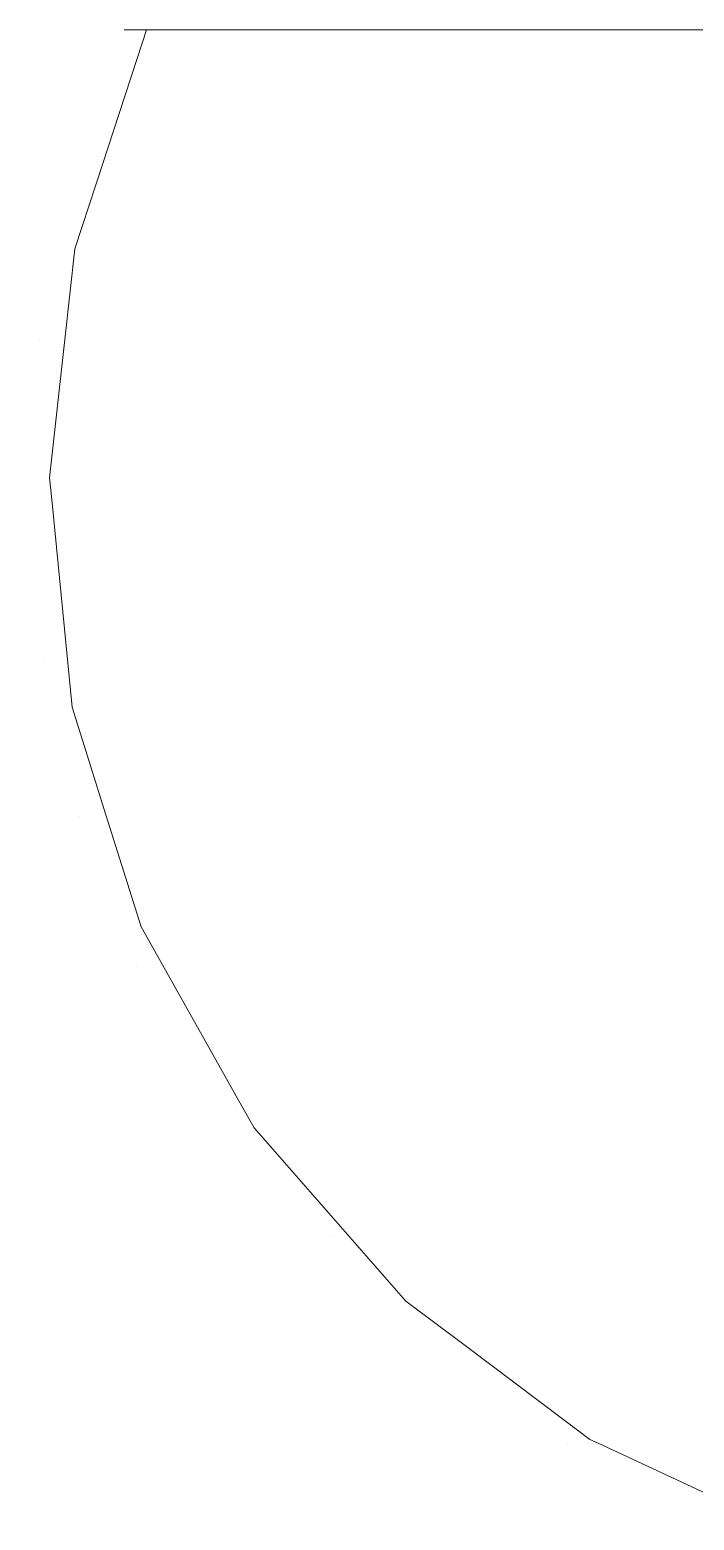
# Model space of a CAD drawing. Header units: millimetres. Extents: x 21.5 to 33.8, y 9 to 19.5.
# Drawn here: x 21.52 to 25.91, y 9.67 to 19.5 of the extents above; entities that cross this region are included whole.
import ezdxf

# ---------------------------------------------------------------- set-up
doc = ezdxf.new("R2010")
doc.units = ezdxf.units.MM
doc.header["$LTSCALE"] = 50
doc.layers.add('None', color=7, linetype='Continuous', lineweight=5)

msp = doc.modelspace()

# ---------------------------------------------------------------- linework, layer by layer
at = {"layer": 'None', "color": 7, "linetype": 'Continuous', "lineweight": 5, "transparency": 33554687}
for points, invisible_edges in [([(21.752, 17.4559, 14.25), (21.6517, 16.5444, 14.25), (21.6656, 16.4018, 14.25), (33.75, 19.5, 14.25)], 12), ([(33.75, 19.5, 14.25), (21.6656, 16.4018, 14.25), (21.769, 15.3456, 14.25)], 9), ([(21.9606, 18.4901, 14.25), (21.818, 18.0555, 14.25), (21.752, 17.4559, 14.25), (33.75, 19.5, 14.25)], 12), ([(21.769, 15.3456, 14.25), (21.7998, 15.0314, 14.25), (22.0235, 14.3203, 14.25), (33.75, 19.5, 14.25)], 12), ([(22.1445, 19.5, 13.2518), (21.7908, 18.4999, 13.2776), (21.9606, 18.4901, 14.25)], 11), ([(21.9445, 18.4999, 11.1783), (21.7908, 18.4999, 12.2224), (22.1445, 19.5, 12.2482), (22.2906, 19.5, 11.2554)], 11), ([(21.7908, 18.4999, 12.2224), (21.7908, 18.4999, 13.2776), (22.1445, 19.5, 13.2518), (22.1445, 19.5, 12.2482)], 11), ([(22.2485, 18.4999, 10.1678), (21.9445, 18.4999, 11.1783), (22.2906, 19.5, 11.2554), (22.5797, 19.5, 10.2944)], 11), ([(21.9606, 18.4901, 14.25), (22.2647, 19.4175, 14.25), (22.1445, 19.5, 13.2518)], 10), ([(33.75, 19.5, 14.25), (22.2647, 19.4175, 14.25), (21.9606, 18.4901, 14.25)], 9), ([(33.75, 19.5, 14.25), (22.0235, 14.3203, 14.25), (22.256, 13.5813, 14.25), (22.2652, 13.565, 14.25)], 9), ([(22.2647, 19.4175, 14.25), (22.2906, 19.5, 14.2446), (22.1445, 19.5, 13.2518)], 9), ([(22.5797, 19.5, 10.2944), (22.2906, 19.5, 11.2554), (22.1445, 19.5, 12.2482), (33.397, 19.5, 7.4664)], 12), ([(22.1445, 19.5, 12.2482), (22.1445, 19.5, 13.2518), (22.2906, 19.5, 14.2446), (33.397, 19.5, 7.4664)], 12), ([(22.6964, 18.4999, 9.2123), (22.2485, 18.4999, 10.1678), (22.5797, 19.5, 10.2944), (23.0057, 19.5, 9.3858)], 11), ([(22.2918, 19.5, 14.25), (22.2906, 19.5, 14.2446), (22.2647, 19.4175, 14.25)], 2), ([(33.75, 19.5, 14.25), (22.2918, 19.5, 14.25), (22.2647, 19.4175, 14.25)], 8), ([(22.2652, 13.565, 14.25), (22.3974, 13.3299, 14.25), (33.75, 19.5, 14.25)], 10), ([(22.2906, 19.5, 14.2446), (33.75, 19.5, 14.25), (33.75, 19.5, 7.7813), (33.397, 19.5, 7.4664)], 9), ([(22.2906, 19.5, 14.2446), (22.2918, 19.5, 14.25), (33.75, 19.5, 14.25)], 8), ([(22.3974, 13.3299, 14.25), (22.9205, 12.399, 14.25), (33.75, 19.5, 14.25)], 10), ([(33.397, 19.5, 7.4664), (23.0057, 19.5, 9.3858), (22.5797, 19.5, 10.2944)], 9), ([(23.2787, 18.4999, 8.3322), (22.6964, 18.4999, 9.2123), (23.0057, 19.5, 9.3858), (23.5594, 19.5, 8.5489)], 11), ([(33.75, 19.5, 14.25), (22.9205, 12.399, 14.25), (23.0009, 12.2561, 14.25), (23.6017, 11.5701, 14.25)], 9), ([(23.0057, 19.5, 9.3858), (30.7386, 19.5, 6.0996), (29.7518, 19.5, 5.9174), (28.749, 19.5, 5.8807)], 9), ([(23.0057, 19.5, 9.3858), (25.857, 19.5, 6.6368), (25.0004, 19.5, 7.1596)], 9), ([(23.0057, 19.5, 9.3858), (31.6884, 19.5, 6.4237), (30.7386, 19.5, 6.0996)], 9), ([(23.0057, 19.5, 9.3858), (27.7515, 19.5, 5.9905), (26.7806, 19.5, 6.2443), (25.857, 19.5, 6.6368)], 9), ([(23.0057, 19.5, 9.3858), (33.397, 19.5, 7.4664), (32.5809, 19.5, 6.8825), (31.6884, 19.5, 6.4237)], 9), ([(28.749, 19.5, 5.8807), (27.7515, 19.5, 5.9905), (23.0057, 19.5, 9.3858)], 10), ([(25.0004, 19.5, 7.1596), (24.229, 19.5, 7.8015), (23.5594, 19.5, 8.5489), (23.0057, 19.5, 9.3858)], 8), ([(23.9829, 18.4999, 7.5462), (23.2787, 18.4999, 8.3322), (23.5594, 19.5, 8.5489), (24.229, 19.5, 7.8015)], 11), ([(23.6017, 11.5701, 14.25), (24.0025, 11.1125, 14.25), (24.3852, 10.825, 14.25), (33.75, 19.5, 14.25)], 12), ([(24.7941, 18.4999, 6.8712), (23.9829, 18.4999, 7.5462), (24.229, 19.5, 7.8015), (25.0004, 19.5, 7.1596)], 11), ([(24.3852, 10.825, 14.25), (25.0461, 10.3286, 14.25), (33.75, 19.5, 14.25)], 10), ([(25.6949, 18.4999, 6.3214), (24.7941, 18.4999, 6.8712), (25.0004, 19.5, 7.1596), (25.857, 19.5, 6.6368)], 11), ([(25.0461, 10.3286, 14.25), (25.218, 10.1995, 14.25), (25.271, 10.1747, 14.25), (33.75, 19.5, 14.25)], 12), ([(33.75, 19.5, 14.25), (25.271, 10.1747, 14.25), (26.2504, 9.7172, 14.25)], 9), ([(26.6661, 18.4999, 5.9087), (25.6949, 18.4999, 6.3214), (25.857, 19.5, 6.6368), (26.7806, 19.5, 6.2443)], 11), ([(21.818, 18.0555, 14.25), (21.7908, 18.4999, 13.2776), (21.5815, 17.4598, 13.293)], 11), ([(21.7396, 17.4598, 11.1327), (21.5815, 17.4598, 12.207), (21.7908, 18.4999, 12.2224), (21.9445, 18.4999, 11.1783)], 15), ([(21.5815, 17.4598, 12.207), (21.5815, 17.4598, 13.293), (21.7908, 18.4999, 13.2776), (21.7908, 18.4999, 12.2224)], 15), ([(22.0525, 17.4598, 10.0928), (21.7396, 17.4598, 11.1327), (21.9445, 18.4999, 11.1783), (22.2485, 18.4999, 10.1678)], 15), ([(21.818, 18.0555, 14.25), (21.9606, 18.4901, 14.25), (21.7908, 18.4999, 13.2776)], 10), ([(22.5134, 17.4598, 9.1095), (22.0525, 17.4598, 10.0928), (22.2485, 18.4999, 10.1678), (22.6964, 18.4999, 9.2123)], 15), ([(23.1126, 17.4598, 8.2039), (22.5134, 17.4598, 9.1095), (22.6964, 18.4999, 9.2123), (23.2787, 18.4999, 8.3322)], 15), ([(23.8372, 17.4598, 7.3951), (23.1126, 17.4598, 8.2039), (23.2787, 18.4999, 8.3322), (23.9829, 18.4999, 7.5462)], 15), ([(24.6719, 17.4598, 6.7005), (23.8372, 17.4598, 7.3951), (23.9829, 18.4999, 7.5462), (24.7941, 18.4999, 6.8712)], 15), ([(25.5989, 17.4598, 6.1348), (24.6719, 17.4598, 6.7005), (24.7941, 18.4999, 6.8712), (25.6949, 18.4999, 6.3214)], 15), ([(26.5983, 17.4598, 5.7101), (25.5989, 17.4598, 6.1348), (25.6949, 18.4999, 6.3214), (26.6661, 18.4999, 5.9087)], 15), ([(21.5815, 17.4598, 13.293), (21.752, 17.4559, 14.25), (21.818, 18.0555, 14.25)], 9), ([(21.5815, 17.4598, 13.293), (21.5207, 16.4005, 13.2974), (21.6517, 16.5444, 14.25)], 11), ([(21.6801, 16.4005, 11.1194), (21.5207, 16.4005, 12.2026), (21.5815, 17.4598, 12.207), (21.7396, 17.4598, 11.1327)], 15), ([(21.5207, 16.4005, 12.2026), (21.5207, 16.4005, 13.2974), (21.5815, 17.4598, 13.293), (21.5815, 17.4598, 12.207)], 15), ([(21.6517, 16.5444, 14.25), (21.752, 17.4559, 14.25), (21.5815, 17.4598, 13.293)], 10), ([(21.9955, 16.4005, 10.071), (21.6801, 16.4005, 11.1194), (21.7396, 17.4598, 11.1327), (22.0525, 17.4598, 10.0928)], 15), ([(22.4602, 16.4005, 9.0797), (21.9955, 16.4005, 10.071), (22.0525, 17.4598, 10.0928), (22.5134, 17.4598, 9.1095)], 15), ([(23.0643, 16.4005, 8.1666), (22.4602, 16.4005, 9.0797), (22.5134, 17.4598, 9.1095), (23.1126, 17.4598, 8.2039)], 15), ([(23.7949, 16.4005, 7.3512), (23.0643, 16.4005, 8.1666), (23.1126, 17.4598, 8.2039), (23.8372, 17.4598, 7.3951)], 15), ([(24.6364, 16.4005, 6.6509), (23.7949, 16.4005, 7.3512), (23.8372, 17.4598, 7.3951), (24.6719, 17.4598, 6.7005)], 15), ([(25.571, 16.4005, 6.0805), (24.6364, 16.4005, 6.6509), (24.6719, 17.4598, 6.7005), (25.5989, 17.4598, 6.1348)], 15), ([(26.5786, 16.4005, 5.6523), (25.571, 16.4005, 6.0805), (25.5989, 17.4598, 6.1348), (26.5983, 17.4598, 5.7101)], 15), ([(21.5207, 16.4005, 13.2974), (21.6656, 16.4018, 14.25), (21.6517, 16.5444, 14.25)], 9), ([(21.6656, 16.4018, 14.25), (21.5207, 16.4005, 13.2974), (21.6095, 15.3432, 13.2909)], 11), ([(21.767, 15.3432, 11.1388), (21.6095, 15.3432, 12.2091), (21.5207, 16.4005, 12.2026), (21.6801, 16.4005, 11.1194)], 15), ([(21.6095, 15.3432, 12.2091), (21.6095, 15.3432, 13.2909), (21.5207, 16.4005, 13.2974), (21.5207, 16.4005, 12.2026)], 15), ([(21.6095, 15.3432, 13.2909), (21.769, 15.3456, 14.25), (21.6656, 16.4018, 14.25)], 9), ([(22.0787, 15.3432, 10.1028), (21.767, 15.3432, 11.1388), (21.6801, 16.4005, 11.1194), (21.9955, 16.4005, 10.071)], 15), ([(22.5379, 15.3432, 9.1233), (22.0787, 15.3432, 10.1028), (21.9955, 16.4005, 10.071), (22.4602, 16.4005, 9.0797)], 15), ([(23.1348, 15.3432, 8.221), (22.5379, 15.3432, 9.1233), (22.4602, 16.4005, 9.0797), (23.0643, 16.4005, 8.1666)], 15), ([(23.8567, 15.3432, 7.4153), (23.1348, 15.3432, 8.221), (23.0643, 16.4005, 8.1666), (23.7949, 16.4005, 7.3512)], 15), ([(24.6883, 15.3432, 6.7233), (23.8567, 15.3432, 7.4153), (23.7949, 16.4005, 7.3512), (24.6364, 16.4005, 6.6509)], 15), ([(25.6117, 15.3432, 6.1598), (24.6883, 15.3432, 6.7233), (24.6364, 16.4005, 6.6509), (25.571, 16.4005, 6.0805)], 15), ([(26.6074, 15.3432, 5.7366), (25.6117, 15.3432, 6.1598), (25.571, 16.4005, 6.0805), (26.5786, 16.4005, 5.6523)], 15), ([(21.7998, 15.0314, 14.25), (21.769, 15.3456, 14.25), (21.6095, 15.3432, 13.2909)], 10), ([(21.7998, 15.0314, 14.25), (21.6095, 15.3432, 13.2909), (21.8463, 14.309, 13.2736)], 11), ([(21.9988, 14.309, 11.1904), (21.8463, 14.309, 12.2264), (21.6095, 15.3432, 12.2091), (21.767, 15.3432, 11.1388)], 15), ([(21.8463, 14.309, 12.2264), (21.8463, 14.309, 13.2736), (21.6095, 15.3432, 13.2909), (21.6095, 15.3432, 12.2091)], 15), ([(22.3004, 14.309, 10.1876), (21.9988, 14.309, 11.1904), (21.767, 15.3432, 11.1388), (22.0787, 15.3432, 10.1028)], 15), ([(22.7449, 14.309, 9.2395), (22.3004, 14.309, 10.1876), (22.0787, 15.3432, 10.1028), (22.5379, 15.3432, 9.1233)], 15), ([(23.3227, 14.309, 8.3661), (22.7449, 14.309, 9.2395), (22.5379, 15.3432, 9.1233), (23.1348, 15.3432, 8.221)], 15), ([(24.0215, 14.309, 7.5862), (23.3227, 14.309, 8.3661), (23.1348, 15.3432, 8.221), (23.8567, 15.3432, 7.4153)], 15), ([(24.8264, 14.309, 6.9164), (24.0215, 14.309, 7.5862), (23.8567, 15.3432, 7.4153), (24.6883, 15.3432, 6.7233)], 15), ([(25.7203, 14.309, 6.3709), (24.8264, 14.309, 6.9164), (24.6883, 15.3432, 6.7233), (25.6117, 15.3432, 6.1598)], 15), ([(26.684, 14.309, 5.9613), (25.7203, 14.309, 6.3709), (25.6117, 15.3432, 6.1598), (26.6074, 15.3432, 5.7366)], 15), ([(21.8463, 14.309, 13.2736), (22.0235, 14.3203, 14.25), (21.7998, 15.0314, 14.25)], 9), ([(22.256, 13.5813, 14.25), (22.0235, 14.3203, 14.25), (21.8463, 14.309, 13.2736)], 10), ([(21.8463, 14.309, 13.2736), (22.2263, 13.3187, 13.2458), (22.256, 13.5813, 14.25)], 11), ([(22.3706, 13.3187, 11.2732), (22.2263, 13.3187, 12.2542), (21.8463, 14.309, 12.2264), (21.9988, 14.309, 11.1904)], 15), ([(22.2263, 13.3187, 12.2542), (22.2263, 13.3187, 13.2458), (21.8463, 14.309, 13.2736), (21.8463, 14.309, 12.2264)], 15), ([(22.6563, 13.3187, 10.3237), (22.3706, 13.3187, 11.2732), (21.9988, 14.309, 11.1904), (22.3004, 14.309, 10.1876)], 15), ([(23.0772, 13.3187, 9.4259), (22.6563, 13.3187, 10.3237), (22.3004, 14.309, 10.1876), (22.7449, 14.309, 9.2395)], 15), ([(23.6243, 13.3187, 8.599), (23.0772, 13.3187, 9.4259), (22.7449, 14.309, 9.2395), (23.3227, 14.309, 8.3661)], 15), ([(24.2859, 13.3187, 7.8605), (23.6243, 13.3187, 8.599), (23.3227, 14.309, 8.3661), (24.0215, 14.309, 7.5862)], 15), ([(25.0481, 13.3187, 7.2262), (24.2859, 13.3187, 7.8605), (24.0215, 14.309, 7.5862), (24.8264, 14.309, 6.9164)], 15), ([(25.8945, 13.3187, 6.7097), (25.0481, 13.3187, 7.2262), (24.8264, 14.309, 6.9164), (25.7203, 14.309, 6.3709)], 15), ([(26.807, 13.3187, 6.3219), (25.8945, 13.3187, 6.7097), (25.7203, 14.309, 6.3709), (26.684, 14.309, 5.9613)], 15), ([(22.2263, 13.3187, 13.2458), (22.3908, 13.3292, 14.215), (22.2652, 13.565, 14.25), (22.256, 13.5813, 14.25)], 11), ([(22.2652, 13.565, 14.25), (22.3908, 13.3292, 14.215), (22.3974, 13.3299, 14.25)], 3), ([(22.8752, 12.3921, 14.1144), (22.3908, 13.3292, 14.215), (22.2263, 13.3187, 13.2458)], 11), ([(22.8752, 12.3921, 11.3856), (22.7418, 12.3921, 12.292), (22.2263, 13.3187, 12.2542), (22.3706, 13.3187, 11.2732)], 15), ([(22.7418, 12.3921, 12.292), (22.7418, 12.3921, 13.208), (22.2263, 13.3187, 13.2458), (22.2263, 13.3187, 12.2542)], 15), ([(22.2263, 13.3187, 13.2458), (22.7418, 12.3921, 13.208), (22.8752, 12.3921, 14.1144)], 11), ([(23.1391, 12.3921, 10.5084), (22.8752, 12.3921, 11.3856), (22.3706, 13.3187, 11.2732), (22.6563, 13.3187, 10.3237)], 15), ([(22.3974, 13.3299, 14.25), (22.3908, 13.3292, 14.215), (22.8752, 12.3921, 14.1144)], 11), ([(22.8752, 12.3921, 14.1144), (22.9205, 12.399, 14.25), (22.3974, 13.3299, 14.25)], 9), ([(23.5279, 12.3921, 9.6789), (23.1391, 12.3921, 10.5084), (22.6563, 13.3187, 10.3237), (23.0772, 13.3187, 9.4259)], 15), ([(24.0334, 12.3921, 8.9149), (23.5279, 12.3921, 9.6789), (23.0772, 13.3187, 9.4259), (23.6243, 13.3187, 8.599)], 15), ([(24.6447, 12.3921, 8.2326), (24.0334, 12.3921, 8.9149), (23.6243, 13.3187, 8.599), (24.2859, 13.3187, 7.8605)], 15), ([(25.3489, 12.3921, 7.6466), (24.6447, 12.3921, 8.2326), (24.2859, 13.3187, 7.8605), (25.0481, 13.3187, 7.2262)], 15), ([(26.1308, 12.3921, 7.1694), (25.3489, 12.3921, 7.6466), (25.0481, 13.3187, 7.2262), (25.8945, 13.3187, 6.7097)], 15), ([(26.9739, 12.3921, 6.8111), (26.1308, 12.3921, 7.1694), (25.8945, 13.3187, 6.7097), (26.807, 13.3187, 6.3219)], 15), ([(23.5023, 11.5477, 11.5253), (23.3826, 11.5477, 12.3389), (22.7418, 12.3921, 12.292), (22.8752, 12.3921, 11.3856)], 15), ([(23.3826, 11.5477, 12.3389), (23.3826, 11.5477, 13.1611), (22.7418, 12.3921, 13.208), (22.7418, 12.3921, 12.292)], 15), ([(23.3826, 11.5477, 13.1611), (23.5023, 11.5477, 13.9747), (22.8752, 12.3921, 14.1144), (22.7418, 12.3921, 13.208)], 15), ([(23.0009, 12.2561, 14.25), (22.9205, 12.399, 14.25), (22.8752, 12.3921, 14.1144)], 10), ([(23.0009, 12.2561, 14.25), (22.8752, 12.3921, 14.1144), (23.5023, 11.5477, 13.9747)], 11), ([(23.7392, 11.5477, 10.7379), (23.5023, 11.5477, 11.5253), (22.8752, 12.3921, 11.3856), (23.1391, 12.3921, 10.5084)], 15), ([(24.0882, 11.5477, 9.9934), (23.7392, 11.5477, 10.7379), (23.1391, 12.3921, 10.5084), (23.5279, 12.3921, 9.6789)], 15), ([(24.5419, 11.5477, 9.3076), (24.0882, 11.5477, 9.9934), (23.5279, 12.3921, 9.6789), (24.0334, 12.3921, 8.9149)], 15), ([(25.0907, 11.5477, 8.6952), (24.5419, 11.5477, 9.3076), (24.0334, 12.3921, 8.9149), (24.6447, 12.3921, 8.2326)], 15), ([(25.7227, 11.5477, 8.1692), (25.0907, 11.5477, 8.6952), (24.6447, 12.3921, 8.2326), (25.3489, 12.3921, 7.6466)], 15), ([(26.4246, 11.5477, 7.7408), (25.7227, 11.5477, 8.1692), (25.3489, 12.3921, 7.6466), (26.1308, 12.3921, 7.1694)], 15), ([(23.5023, 11.5477, 13.9747), (23.6017, 11.5701, 14.25), (23.0009, 12.2561, 14.25)], 9), ([(24.2395, 10.8024, 11.6896), (24.1358, 10.8024, 12.394), (23.3826, 11.5477, 12.3389), (23.5023, 11.5477, 11.5253)], 15), ([(24.1358, 10.8024, 12.394), (24.1358, 10.8024, 13.106), (23.3826, 11.5477, 13.1611), (23.3826, 11.5477, 12.3389)], 15), ([(24.1358, 10.8024, 13.106), (24.2395, 10.8024, 13.8104), (23.5023, 11.5477, 13.9747), (23.3826, 11.5477, 13.1611)], 15), ([(24.0025, 11.1125, 14.25), (23.6017, 11.5701, 14.25), (23.5023, 11.5477, 13.9747)], 10), ([(23.5023, 11.5477, 13.9747), (24.2395, 10.8024, 13.8104), (24.0025, 11.1125, 14.25)], 11), ([(24.4446, 10.8024, 11.0077), (24.2395, 10.8024, 11.6896), (23.5023, 11.5477, 11.5253), (23.7392, 11.5477, 10.7379)], 15), ([(24.7468, 10.8024, 10.363), (24.4446, 10.8024, 11.0077), (23.7392, 11.5477, 10.7379), (24.0882, 11.5477, 9.9934)], 15), ([(25.1397, 10.8024, 9.7692), (24.7468, 10.8024, 10.363), (24.0882, 11.5477, 9.9934), (24.5419, 11.5477, 9.3076)], 15), ([(25.6149, 10.8024, 9.2389), (25.1397, 10.8024, 9.7692), (24.5419, 11.5477, 9.3076), (25.0907, 11.5477, 8.6952)], 15), ([(26.1622, 10.8024, 8.7834), (25.6149, 10.8024, 9.2389), (25.0907, 11.5477, 8.6952), (25.7227, 11.5477, 8.1692)], 15), ([(26.7699, 10.8024, 8.4125), (26.1622, 10.8024, 8.7834), (25.7227, 11.5477, 8.1692), (26.4246, 11.5477, 7.7408)], 15), ([(24.2395, 10.8024, 13.8104), (24.3852, 10.825, 14.25), (24.0025, 11.1125, 14.25)], 9), ([(24.3852, 10.825, 14.25), (24.2395, 10.8024, 13.8104), (25.072, 10.1711, 13.625)], 11), ([(25.072, 10.1711, 13.625), (25.0461, 10.3286, 14.25), (24.3852, 10.825, 14.25)], 9), ([(25.072, 10.1711, 11.875), (24.9864, 10.1711, 12.4562), (24.1358, 10.8024, 12.394), (24.2395, 10.8024, 11.6896)], 15), ([(24.9864, 10.1711, 12.4562), (24.9864, 10.1711, 13.0438), (24.1358, 10.8024, 13.106), (24.1358, 10.8024, 12.394)], 15), ([(24.9864, 10.1711, 13.0438), (25.072, 10.1711, 13.625), (24.2395, 10.8024, 13.8104), (24.1358, 10.8024, 13.106)], 15), ([(25.2412, 10.1711, 11.3124), (25.072, 10.1711, 11.875), (24.2395, 10.8024, 11.6896), (24.4446, 10.8024, 11.0077)], 15), ([(25.4906, 10.1711, 10.7804), (25.2412, 10.1711, 11.3124), (24.4446, 10.8024, 11.0077), (24.7468, 10.8024, 10.363)], 15), ([(25.8148, 10.1711, 10.2904), (25.4906, 10.1711, 10.7804), (24.7468, 10.8024, 10.363), (25.1397, 10.8024, 9.7692)], 15), ([(26.2068, 10.1711, 9.8529), (25.8148, 10.1711, 10.2904), (25.1397, 10.8024, 9.7692), (25.6149, 10.8024, 9.2389)], 15), ([(26.6584, 10.1711, 9.4771), (26.2068, 10.1711, 9.8529), (25.6149, 10.8024, 9.2389), (26.1622, 10.8024, 8.7834)], 15), ([(25.072, 10.1711, 13.625), (25.2412, 10.1711, 14.1876), (25.0461, 10.3286, 14.25)], 11), ([(25.218, 10.1995, 14.25), (25.0461, 10.3286, 14.25), (25.2412, 10.1711, 14.1876)], 10), ([(25.983, 9.6665, 12.0779), (25.9173, 9.6665, 12.5244), (24.9864, 10.1711, 12.4562), (25.072, 10.1711, 11.875)], 15), ([(25.9173, 9.6665, 12.5244), (25.9173, 9.6665, 12.9756), (24.9864, 10.1711, 13.0438), (24.9864, 10.1711, 12.4562)], 15), ([(25.9173, 9.6665, 12.9756), (25.983, 9.6665, 13.4221), (25.072, 10.1711, 13.625), (24.9864, 10.1711, 13.0438)], 15), ([(26.113, 9.6665, 11.6458), (25.983, 9.6665, 12.0779), (25.072, 10.1711, 11.875), (25.2412, 10.1711, 11.3124)], 15), ([(25.983, 9.6665, 13.4221), (26.113, 9.6665, 13.8542), (25.2412, 10.1711, 14.1876), (25.072, 10.1711, 13.625)], 15), ([(25.2412, 10.1711, 14.1876), (25.271, 10.1747, 14.25), (25.218, 10.1995, 14.25)], 9), ([(25.271, 10.1747, 14.25), (25.2412, 10.1711, 14.1876), (26.113, 9.6665, 13.8542)], 11), ([(26.3046, 9.6665, 11.2373), (26.113, 9.6665, 11.6458), (25.2412, 10.1711, 11.3124), (25.4906, 10.1711, 10.7804)], 15), ([(26.113, 9.6665, 13.8542), (26.2504, 9.7172, 14.25), (25.271, 10.1747, 14.25)], 9), ([(26.5536, 9.6665, 10.8609), (26.3046, 9.6665, 11.2373), (25.4906, 10.1711, 10.7804), (25.8148, 10.1711, 10.2904)], 15), ([(26.8547, 9.6665, 10.5248), (26.5536, 9.6665, 10.8609), (25.8148, 10.1711, 10.2904), (26.2068, 10.1711, 9.8529)], 15)]:
    msp.add_3dface(points, dxfattribs=dict(at, invisible_edges=invisible_edges))

doc.saveas('drawing.dxf')
